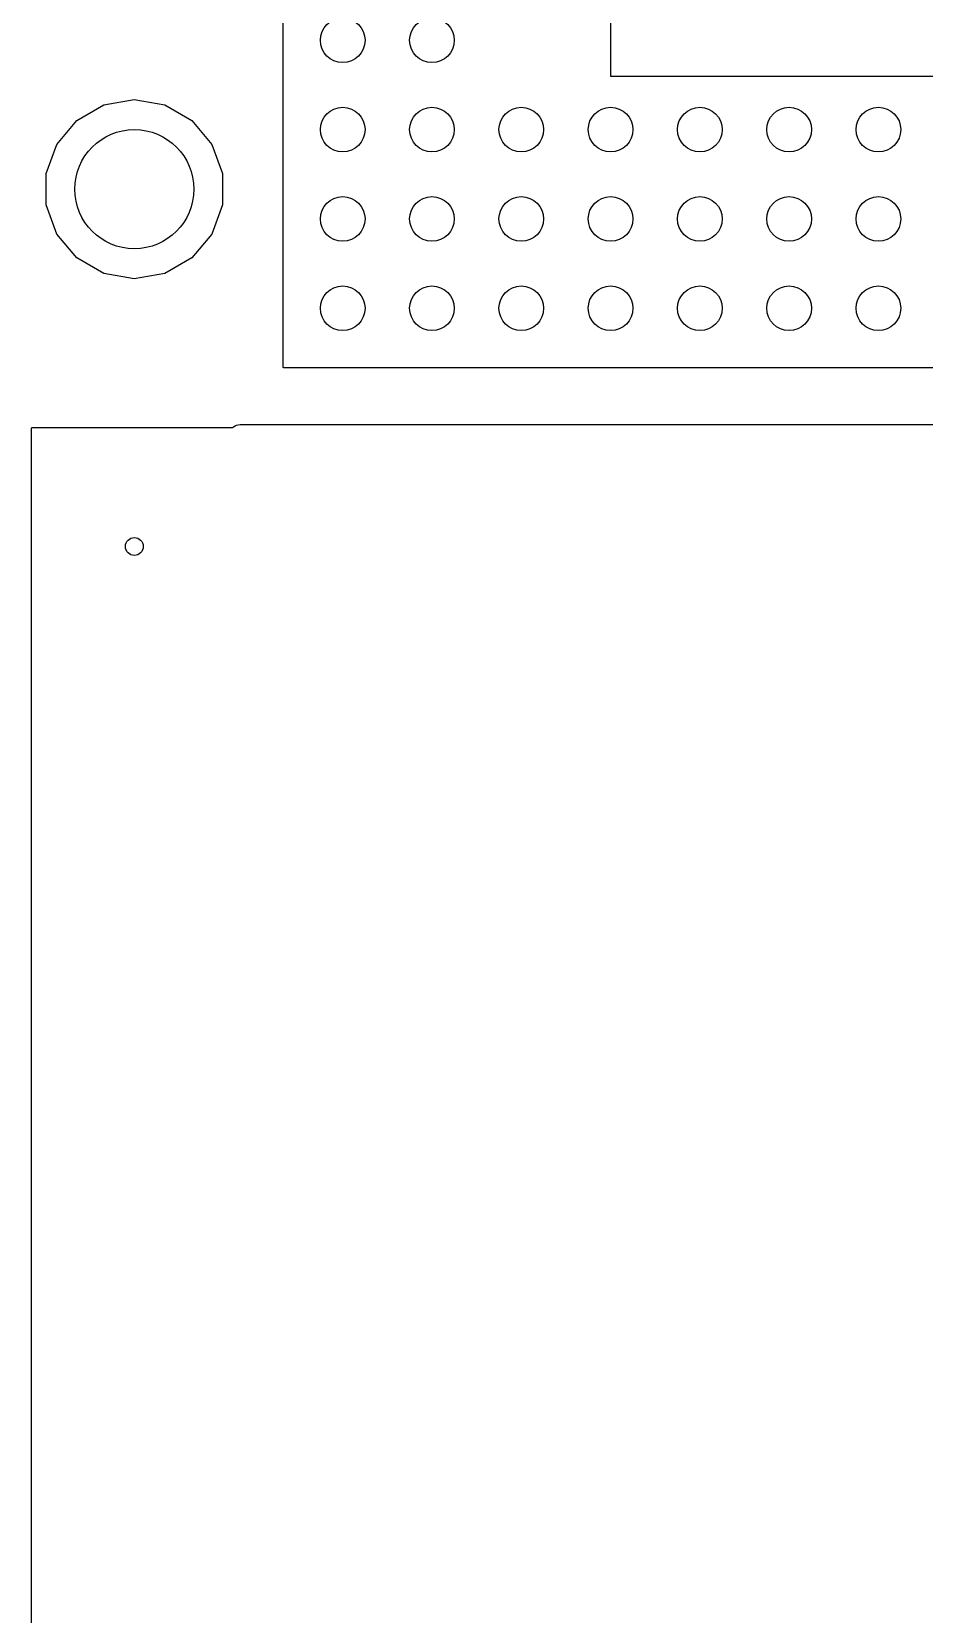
# Model space of a CAD drawing. Extents: x 0.3 to 75.7, y -92.7 to -2.
# Drawn here: x 0.28 to 15.27, y -78.93 to -52.35 of the extents above; entities that cross this region are included whole.
import ezdxf

# ---------------------------------------------------------------- set-up
doc = ezdxf.new("R2010")
doc.units = 0
doc.header["$MEASUREMENT"] = 0
doc.layers.add('BLACK', color=7, linetype='CONTINUOUS')

msp = doc.modelspace()

# ---------------------------------------------------------------- linework, layer by layer
at = {"layer": 'Black'}
for p, q in [((4.5, -57.987), (4.5, -21.5013)), ((10, -50.8191), (10, -53.0987)), ((10, -53.0987), (10.0002, -53.0998)), ((10.0002, -53.0998), (10.0012, -53.1)), ((10.0012, -53.1), (18.487, -53.1)), ((1.0321, -53.8465), (1.485, -53.5851)), ((1.485, -53.5851), (2, -53.4943)), ((2, -53.4943), (2.515, -53.5851)), ((2.515, -53.5851), (2.9679, -53.8465)), ((0.696, -54.2471), (1.0321, -53.8465)), ((2.9679, -53.8465), (3.304, -54.2471)), ((0.5171, -54.7385), (0.696, -54.2471)), ((3.304, -54.2471), (3.4829, -54.7385)), ((0.5171, -55.2615), (0.5171, -54.7385)), ((3.4829, -54.7385), (3.4829, -55.2615)), ((0.696, -55.7529), (0.5171, -55.2615)), ((3.4829, -55.2615), (3.304, -55.7529)), ((1.0321, -56.1535), (0.696, -55.7529)), ((3.304, -55.7529), (2.9679, -56.1535)), ((1.485, -56.4149), (1.0321, -56.1535)), ((2.9679, -56.1535), (2.515, -56.4149)), ((2, -56.5057), (1.485, -56.4149)), ((2.515, -56.4149), (2, -56.5057)), ((4.5002, -57.9881), (4.5, -57.987)), ((4.5002, -57.9893), (4.5002, -57.9881)), ((4.5006, -57.9903), (4.5002, -57.9893)), ((4.5008, -57.9914), (4.5006, -57.9903)), ((4.5014, -57.9924), (4.5008, -57.9914)), ((4.5017, -57.9935), (4.5014, -57.9924)), ((4.5025, -57.9944), (4.5017, -57.9935)), ((4.503, -57.9954), (4.5025, -57.9944)), ((4.5039, -57.9961), (4.503, -57.9954)), ((4.5046, -57.997), (4.5039, -57.9961)), ((4.5056, -57.9975), (4.5046, -57.997)), ((4.5065, -57.9983), (4.5056, -57.9975)), ((4.5076, -57.9986), (4.5065, -57.9983)), ((4.5085, -57.9992), (4.5076, -57.9986)), ((4.5097, -57.9994), (4.5085, -57.9992)), ((4.5107, -57.9998), (4.5097, -57.9994)), ((4.5119, -57.9998), (4.5107, -57.9998)), ((4.513, -58), (4.5119, -57.9998)), ((18.487, -58), (4.513, -58)), ((0.2764, -59.0076), (0.2767, -59.0065)), ((0.2767, -59.0065), (0.2775, -59.0056)), ((0.2775, -59.0056), (0.278, -59.0046)), ((0.278, -59.0046), (0.2789, -59.0039)), ((0.2789, -59.0039), (0.2796, -59.003)), ((0.2796, -59.003), (0.2806, -59.0025)), ((0.2806, -59.0025), (0.2815, -59.0017)), ((0.2815, -59.0017), (0.2826, -59.0014)), ((0.2826, -59.0014), (0.2836, -59.0008)), ((0.2836, -59.0008), (0.2847, -59.0006)), ((0.2847, -59.0006), (0.2857, -59.0002)), ((0.2857, -59.0002), (0.2869, -59.0002)), ((0.2869, -59.0002), (0.288, -59)), ((0.288, -59), (3.654, -59)), ((3.654, -59), (3.6676, -58.9922)), ((3.6676, -58.9922), (3.6943, -58.9734)), ((3.6943, -58.9734), (3.705, -58.9706)), ((3.705, -58.9706), (3.7145, -58.9651)), ((3.7145, -58.9651), (3.7467, -58.9594)), ((3.7467, -58.9594), (3.7782, -58.951)), ((3.7782, -58.951), (3.7892, -58.9519)), ((3.7892, -58.9519), (3.8, -58.95)), ((3.8, -58.95), (18.3964, -58.95)), ((0.275, -59.013), (0.2752, -59.0119)), ((0.275, -72.0576), (0.275, -59.013)), ((0.2752, -59.0107), (0.2756, -59.0097)), ((0.2752, -59.0119), (0.2752, -59.0107)), ((0.2756, -59.0097), (0.2758, -59.0086)), ((0.2758, -59.0086), (0.2764, -59.0076)), ((0.275, -72.6402), (0.275, -72.0576)), ((0.275, -81.0917), (0.275, -72.6402))]:
    msp.add_line(p, q, dxfattribs=at)
for centre, radius in [((5.5, -52.5), 0.375), ((7, -52.5), 0.375), ((5.5, -54), 0.375), ((7, -54), 0.375), ((8.5, -54), 0.375), ((10, -54), 0.375), ((11.5, -54), 0.375), ((13, -54), 0.375), ((14.5, -54), 0.375), ((2, -55), 1), ((5.5, -55.5), 0.375), ((7, -55.5), 0.375), ((8.5, -55.5), 0.375), ((10, -55.5), 0.375), ((11.5, -55.5), 0.375), ((13, -55.5), 0.375), ((14.5, -55.5), 0.375), ((5.5, -57), 0.375), ((7, -57), 0.375), ((8.5, -57), 0.375), ((10, -57), 0.375), ((11.5, -57), 0.375), ((13, -57), 0.375), ((14.5, -57), 0.375), ((2, -61), 0.15)]:
    msp.add_circle(centre, radius, dxfattribs=at)

doc.saveas('drawing.dxf')
